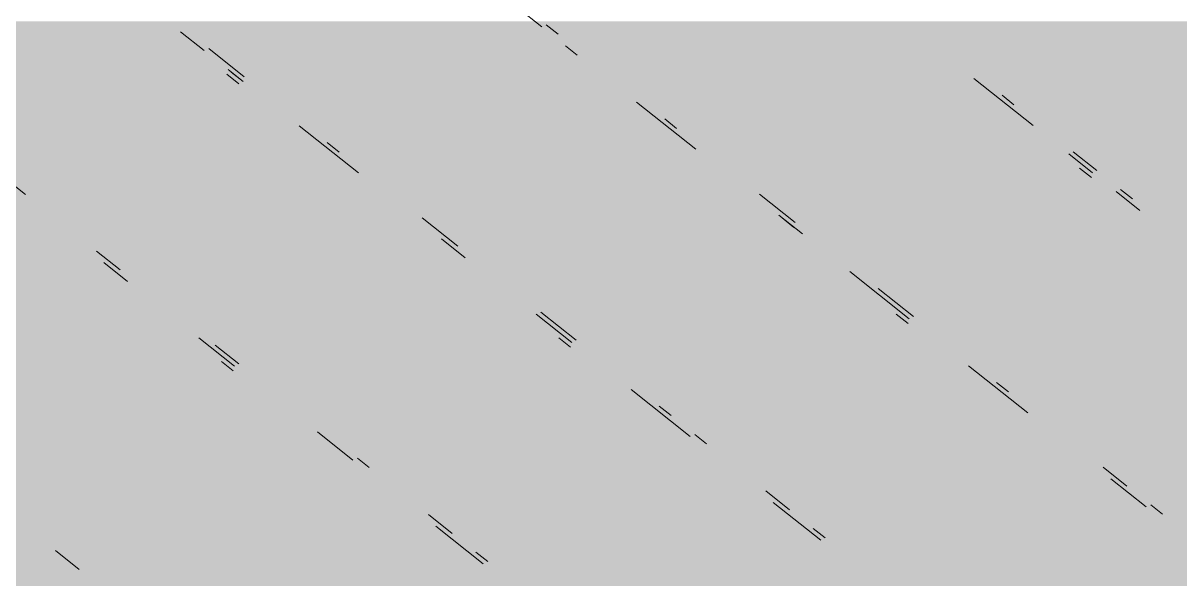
# Model space of a CAD drawing. Header units: millimetres. Extents: x 5 to 1315, y 5 to 292.
# Drawn here: x 1186.438 to 1189.677, y 98.889 to 100.444 of the extents above; entities that cross this region are included whole.
import ezdxf

# ---------------------------------------------------------------- set-up
doc = ezdxf.new("R2010")
doc.units = ezdxf.units.MM
doc.layers.add('EXISTING', color=7, linetype='Continuous')
doc.layers.add('IMAGES', color=7, linetype='Continuous')

# ---------------------------------------------------------------- blocks, each defined once
blk = doc.blocks.new('SHEET_03')
at = {"layer": 'EXISTING', "color": 250, "lineweight": 9}
for p, q in [((287.8234, 100.4862), (287.8898, 100.4335)), ((286.8785, 100.4199), (286.9449, 100.3672)), ((287.9355, 100.4131), (287.9023, 100.4394)), ((287.057, 100.2941), (286.9574, 100.3731)), ((287.9562, 100.3808), (287.9894, 100.3545)), ((287.0413, 100.2746), (287.0082, 100.3009)), ((287.0113, 100.3146), (287.0445, 100.2882)), ((287.0538, 100.2805), (287.0206, 100.3068)), ((289.1002, 100.2891), (289.2662, 100.1574)), ((288.1553, 100.2228), (288.3213, 100.0911)), ((289.2123, 100.2159), (289.1791, 100.2423)), ((288.2674, 100.1497), (288.2342, 100.176)), ((287.2105, 100.1565), (287.3764, 100.0248)), ((287.3225, 100.0834), (287.2893, 100.1097)), ((289.3658, 100.0784), (289.4322, 100.0257)), ((289.4447, 100.0316), (289.3783, 100.0842)), ((286.4441, 99.9644), (286.3445, 100.0434)), ((289.429, 100.0121), (289.3958, 100.0384)), ((288.5994, 99.8863), (288.4998, 99.9653)), ((289.4986, 99.973), (289.565, 99.9203)), ((289.5411, 99.9389), (289.5079, 99.9653)), ((289.5442, 99.9526), (289.511, 99.9789)), ((287.6545, 99.82), (287.5549, 99.899)), ((288.5537, 99.9067), (288.6201, 99.8541)), ((288.5962, 99.8726), (288.563, 99.899)), ((287.6088, 99.8405), (287.6752, 99.7878)), ((286.7096, 99.7537), (286.6432, 99.8064)), ((286.6639, 99.7742), (286.7303, 99.7215)), ((288.7529, 99.7487), (288.9188, 99.617)), ((288.9313, 99.6229), (288.8317, 99.7019)), ((287.8744, 99.6298), (287.974, 99.5507)), ((287.9864, 99.5566), (287.8869, 99.6356)), ((288.9157, 99.6034), (288.8825, 99.6297)), ((286.9295, 99.5635), (287.0291, 99.4845)), ((287.0416, 99.4903), (286.9752, 99.543)), ((287.9708, 99.5371), (287.9376, 99.5635)), ((287.0259, 99.4708), (286.9928, 99.4972)), ((289.0848, 99.4853), (289.2508, 99.3536)), ((288.1399, 99.419), (288.3059, 99.2873)), ((289.1969, 99.4122), (289.1637, 99.4385)), ((288.252, 99.3459), (288.2188, 99.3722)), ((287.2615, 99.3001), (287.361, 99.2211)), ((288.3516, 99.2669), (288.3184, 99.2932)), ((287.4067, 99.2006), (287.3735, 99.2269)), ((289.5288, 99.1488), (289.4625, 99.2015)), ((289.4832, 99.1693), (289.5827, 99.0902)), ((288.584, 99.0825), (288.5176, 99.1352)), ((288.5383, 99.103), (288.6711, 98.9976)), ((289.6284, 99.0698), (289.5952, 99.0961)), ((287.6391, 99.0162), (287.5727, 99.0689)), ((287.5934, 99.0367), (287.7262, 98.9313)), ((288.6836, 99.0035), (288.6504, 99.0298)), ((286.5283, 98.9683), (286.5947, 98.9156)), ((287.7387, 98.9372), (287.7055, 98.9635))]:
    blk.add_line(p, q, dxfattribs=at)
at = {"layer": 'IMAGES', "color": 7}
for points in [[(286.1545, 100.3524), (286.7327, 100.3524), (286.1545, 100.4488), (286.7327, 100.4488)], [(286.7327, 100.3524), (286.8291, 100.3524), (286.7327, 100.4488), (286.8291, 100.4488)], [(286.8291, 100.3524), (287.0218, 100.3524), (286.8291, 100.4488), (287.0218, 100.4488)], [(287.0218, 100.3524), (287.6964, 100.3524), (287.0218, 100.4488), (287.6964, 100.4488)], [(287.6964, 100.3524), (287.7927, 100.3524), (287.6964, 100.4488), (287.7927, 100.4488)], [(287.7927, 100.3524), (287.8891, 100.3524), (287.7927, 100.4488), (287.8891, 100.4488)], [(287.8891, 100.3524), (287.9855, 100.3524), (287.8891, 100.4488), (287.9855, 100.4488)], [(287.9855, 100.3524), (288.0818, 100.3524), (287.9855, 100.4488), (288.0818, 100.4488)], [(288.0818, 100.3524), (288.1782, 100.3524), (288.0818, 100.4488), (288.1782, 100.4488)], [(288.1782, 100.3524), (288.8527, 100.3524), (288.1782, 100.4488), (288.8527, 100.4488)], [(288.8527, 100.3524), (288.9491, 100.3524), (288.8527, 100.4488), (288.9491, 100.4488)], [(288.9491, 100.3524), (289.0455, 100.3524), (288.9491, 100.4488), (289.0455, 100.4488)], [(289.0455, 100.3524), (289.1418, 100.3524), (289.0455, 100.4488), (289.1418, 100.4488)], [(289.1418, 100.3524), (289.72, 100.3524), (289.1418, 100.4488), (289.72, 100.4488)], [(286.2509, 100.256), (286.9255, 100.256), (286.2509, 100.3524), (286.9255, 100.3524)], [(286.9255, 100.256), (287.1182, 100.256), (286.9255, 100.3524), (287.1182, 100.3524)], [(287.1182, 100.256), (287.2145, 100.256), (287.1182, 100.3524), (287.2145, 100.3524)], [(287.2145, 100.256), (287.3109, 100.256), (287.2145, 100.3524), (287.3109, 100.3524)], [(287.3109, 100.256), (287.7927, 100.256), (287.3109, 100.3524), (287.7927, 100.3524)], [(287.7927, 100.256), (287.8891, 100.256), (287.7927, 100.3524), (287.8891, 100.3524)], [(287.8891, 100.256), (287.9855, 100.256), (287.8891, 100.3524), (287.9855, 100.3524)], [(287.9855, 100.256), (288.1782, 100.256), (287.9855, 100.3524), (288.1782, 100.3524)], [(288.1782, 100.256), (288.2745, 100.256), (288.1782, 100.3524), (288.2745, 100.3524)], [(288.2745, 100.256), (288.3709, 100.256), (288.2745, 100.3524), (288.3709, 100.3524)], [(288.3709, 100.256), (288.8527, 100.256), (288.3709, 100.3524), (288.8527, 100.3524)], [(288.8527, 100.256), (288.9491, 100.256), (288.8527, 100.3524), (288.9491, 100.3524)], [(288.9491, 100.256), (289.0455, 100.256), (288.9491, 100.3524), (289.0455, 100.3524)], [(289.0455, 100.256), (289.1418, 100.256), (289.0455, 100.3524), (289.1418, 100.3524)], [(289.1418, 100.256), (289.2382, 100.256), (289.1418, 100.3524), (289.2382, 100.3524)], [(289.2382, 100.256), (289.3345, 100.256), (289.2382, 100.3524), (289.3345, 100.3524)], [(289.3345, 100.256), (289.9127, 100.256), (289.3345, 100.3524), (289.9127, 100.3524)], [(286.3473, 100.1596), (286.4436, 100.1596), (286.3473, 100.256), (286.4436, 100.256)], [(286.4436, 100.1596), (286.9255, 100.1596), (286.4436, 100.256), (286.9255, 100.256)], [(286.9255, 100.1596), (287.0218, 100.1596), (286.9255, 100.256), (287.0218, 100.256)], [(287.0218, 100.1596), (287.1182, 100.1596), (287.0218, 100.256), (287.1182, 100.256)], [(287.1182, 100.1596), (287.3109, 100.1596), (287.1182, 100.256), (287.3109, 100.256)], [(287.3109, 100.1596), (287.4073, 100.1596), (287.3109, 100.256), (287.4073, 100.256)], [(287.4073, 100.1596), (287.8891, 100.1596), (287.4073, 100.256), (287.8891, 100.256)], [(287.8891, 100.1596), (287.9855, 100.1596), (287.8891, 100.256), (287.9855, 100.256)], [(287.9855, 100.1596), (288.0818, 100.1596), (287.9855, 100.256), (288.0818, 100.256)], [(288.0818, 100.1596), (288.2745, 100.1596), (288.0818, 100.256), (288.2745, 100.256)], [(288.2745, 100.1596), (288.3709, 100.1596), (288.2745, 100.256), (288.3709, 100.256)], [(288.3709, 100.1596), (288.9491, 100.1596), (288.3709, 100.256), (288.9491, 100.256)], [(288.9491, 100.1596), (289.0455, 100.1596), (288.9491, 100.256), (289.0455, 100.256)], [(289.0455, 100.1596), (289.1418, 100.1596), (289.0455, 100.256), (289.1418, 100.256)], [(289.1418, 100.1596), (289.3345, 100.1596), (289.1418, 100.256), (289.3345, 100.256)], [(289.3345, 100.1596), (289.4309, 100.1596), (289.3345, 100.256), (289.4309, 100.256)], [(289.4309, 100.1596), (289.5273, 100.1596), (289.4309, 100.256), (289.5273, 100.256)], [(289.5273, 100.1596), (290.1055, 100.1596), (289.5273, 100.256), (290.1055, 100.256)], [(286.3473, 100.0632), (286.4436, 100.0632), (286.3473, 100.1596), (286.4436, 100.1596)], [(286.4436, 100.0632), (286.54, 100.0632), (286.4436, 100.1596), (286.54, 100.1596)], [(286.54, 100.0632), (287.0218, 100.0632), (286.54, 100.1596), (287.0218, 100.1596)], [(287.0218, 100.0632), (287.1182, 100.0632), (287.0218, 100.1596), (287.1182, 100.1596)], [(287.1182, 100.0632), (287.2145, 100.0632), (287.1182, 100.1596), (287.2145, 100.1596)], [(287.2145, 100.0632), (287.4073, 100.0632), (287.2145, 100.1596), (287.4073, 100.1596)], [(287.4073, 100.0632), (287.5036, 100.0632), (287.4073, 100.1596), (287.5036, 100.1596)], [(287.5036, 100.0632), (288.0818, 100.0632), (287.5036, 100.1596), (288.0818, 100.1596)], [(288.0818, 100.0632), (288.1782, 100.0632), (288.0818, 100.1596), (288.1782, 100.1596)], [(288.1782, 100.0632), (288.3709, 100.0632), (288.1782, 100.1596), (288.3709, 100.1596)], [(288.3709, 100.0632), (288.4673, 100.0632), (288.3709, 100.1596), (288.4673, 100.1596)], [(288.4673, 100.0632), (288.5636, 100.0632), (288.4673, 100.1596), (288.5636, 100.1596)], [(288.5636, 100.0632), (289.0455, 100.0632), (288.5636, 100.1596), (289.0455, 100.1596)], [(289.0455, 100.0632), (289.1418, 100.0632), (289.0455, 100.1596), (289.1418, 100.1596)], [(289.1418, 100.0632), (289.2382, 100.0632), (289.1418, 100.1596), (289.2382, 100.1596)], [(289.2382, 100.0632), (289.4309, 100.0632), (289.2382, 100.1596), (289.4309, 100.1596)], [(289.4309, 100.0632), (289.5273, 100.0632), (289.4309, 100.1596), (289.5273, 100.1596)], [(289.5273, 100.0632), (289.6236, 100.0632), (289.5273, 100.1596), (289.6236, 100.1596)], [(289.6236, 100.0632), (290.1055, 100.0632), (289.6236, 100.1596), (290.1055, 100.1596)], [(286.2509, 99.9668), (286.4436, 99.9668), (286.2509, 100.0632), (286.4436, 100.0632)], [(286.4436, 99.9668), (286.54, 99.9668), (286.4436, 100.0632), (286.54, 100.0632)], [(286.54, 99.9668), (286.6364, 99.9668), (286.54, 100.0632), (286.6364, 100.0632)], [(286.6364, 99.9668), (287.1182, 99.9668), (286.6364, 100.0632), (287.1182, 100.0632)], [(287.1182, 99.9668), (287.2145, 99.9668), (287.1182, 100.0632), (287.2145, 100.0632)], [(287.2145, 99.9668), (287.3109, 99.9668), (287.2145, 100.0632), (287.3109, 100.0632)], [(287.3109, 99.9668), (287.5036, 99.9668), (287.3109, 100.0632), (287.5036, 100.0632)], [(287.5036, 99.9668), (287.6, 99.9668), (287.5036, 100.0632), (287.6, 100.0632)], [(287.6, 99.9668), (287.6964, 99.9668), (287.6, 100.0632), (287.6964, 100.0632)], [(287.6964, 99.9668), (288.2745, 99.9668), (287.6964, 100.0632), (288.2745, 100.0632)], [(288.2745, 99.9668), (288.3709, 99.9668), (288.2745, 100.0632), (288.3709, 100.0632)], [(288.3709, 99.9668), (288.5636, 99.9668), (288.3709, 100.0632), (288.5636, 100.0632)], [(288.5636, 99.9668), (288.66, 99.9668), (288.5636, 100.0632), (288.66, 100.0632)], [(288.66, 99.9668), (289.1418, 99.9668), (288.66, 100.0632), (289.1418, 100.0632)], [(289.1418, 99.9668), (289.2382, 99.9668), (289.1418, 100.0632), (289.2382, 100.0632)], [(289.2382, 99.9668), (289.3345, 99.9668), (289.2382, 100.0632), (289.3345, 100.0632)], [(289.3345, 99.9668), (289.5273, 99.9668), (289.3345, 100.0632), (289.5273, 100.0632)], [(289.5273, 99.9668), (289.6236, 99.9668), (289.5273, 100.0632), (289.6236, 100.0632)], [(289.6236, 99.9668), (289.72, 99.9668), (289.6236, 100.0632), (289.72, 100.0632)], [(286.3473, 99.8704), (286.54, 99.8704), (286.3473, 99.9668), (286.54, 99.9668)], [(286.54, 99.8704), (286.6364, 99.8704), (286.54, 99.9668), (286.6364, 99.9668)], [(286.6364, 99.8704), (286.7327, 99.8704), (286.6364, 99.9668), (286.7327, 99.9668)], [(286.7327, 99.8704), (287.2145, 99.8704), (286.7327, 99.9668), (287.2145, 99.9668)], [(287.2145, 99.8704), (287.3109, 99.8704), (287.2145, 99.9668), (287.3109, 99.9668)], [(287.3109, 99.8704), (287.4073, 99.8704), (287.3109, 99.9668), (287.4073, 99.9668)], [(287.4073, 99.8704), (287.6, 99.8704), (287.4073, 99.9668), (287.6, 99.9668)], [(287.6, 99.8704), (287.6964, 99.8704), (287.6, 99.9668), (287.6964, 99.9668)], [(287.6964, 99.8704), (287.7927, 99.8704), (287.6964, 99.9668), (287.7927, 99.9668)], [(287.7927, 99.8704), (288.2745, 99.8704), (287.7927, 99.9668), (288.2745, 99.9668)], [(288.2745, 99.8704), (288.3709, 99.8704), (288.2745, 99.9668), (288.3709, 99.9668)], [(288.3709, 99.8704), (288.4673, 99.8704), (288.3709, 99.9668), (288.4673, 99.9668)], [(288.4673, 99.8704), (288.66, 99.8704), (288.4673, 99.9668), (288.66, 99.9668)], [(288.66, 99.8704), (288.7564, 99.8704), (288.66, 99.9668), (288.7564, 99.9668)], [(288.7564, 99.8704), (288.8527, 99.8704), (288.7564, 99.9668), (288.8527, 99.9668)], [(288.8527, 99.8704), (289.3345, 99.8704), (288.8527, 99.9668), (289.3345, 99.9668)], [(289.3345, 99.8704), (289.4309, 99.8704), (289.3345, 99.9668), (289.4309, 99.9668)], [(289.4309, 99.8704), (289.5273, 99.8704), (289.4309, 99.9668), (289.5273, 99.9668)], [(289.5273, 99.774), (289.72, 99.774), (289.5273, 99.9668), (289.72, 99.9668)], [(286.3473, 99.774), (286.4436, 99.774), (286.3473, 99.8704), (286.4436, 99.8704)], [(286.4436, 99.774), (286.54, 99.774), (286.4436, 99.8704), (286.54, 99.8704)], [(286.54, 99.774), (286.7327, 99.774), (286.54, 99.8704), (286.7327, 99.8704)], [(286.7327, 99.774), (286.8291, 99.774), (286.7327, 99.8704), (286.8291, 99.8704)], [(286.8291, 99.774), (287.4073, 99.774), (286.8291, 99.8704), (287.4073, 99.8704)], [(287.4073, 99.774), (287.5036, 99.774), (287.4073, 99.8704), (287.5036, 99.8704)], [(287.5036, 99.774), (287.6964, 99.774), (287.5036, 99.8704), (287.6964, 99.8704)], [(287.6964, 99.774), (287.7927, 99.774), (287.6964, 99.8704), (287.7927, 99.8704)], [(287.7927, 99.774), (287.8891, 99.774), (287.7927, 99.8704), (287.8891, 99.8704)], [(287.8891, 99.774), (288.3709, 99.774), (287.8891, 99.8704), (288.3709, 99.8704)], [(288.3709, 99.774), (288.4673, 99.774), (288.3709, 99.8704), (288.4673, 99.8704)], [(288.4673, 99.774), (288.5636, 99.774), (288.4673, 99.8704), (288.5636, 99.8704)], [(288.5636, 99.774), (288.66, 99.774), (288.5636, 99.8704), (288.66, 99.8704)], [(288.66, 99.774), (288.7564, 99.774), (288.66, 99.8704), (288.7564, 99.8704)], [(288.7564, 99.774), (288.8527, 99.774), (288.7564, 99.8704), (288.8527, 99.8704)], [(288.8527, 99.774), (288.9491, 99.774), (288.8527, 99.8704), (288.9491, 99.8704)], [(288.9491, 99.774), (289.5273, 99.774), (288.9491, 99.8704), (289.5273, 99.8704)], [(286.0582, 99.6776), (286.4436, 99.6776), (286.0582, 99.774), (286.4436, 99.774)], [(286.4436, 99.6776), (286.54, 99.6776), (286.4436, 99.774), (286.54, 99.774)], [(286.54, 99.6776), (286.6364, 99.6776), (286.54, 99.774), (286.6364, 99.774)], [(286.6364, 99.6776), (286.8291, 99.6776), (286.6364, 99.774), (286.8291, 99.774)], [(286.8291, 99.6776), (287.5036, 99.6776), (286.8291, 99.774), (287.5036, 99.774)], [(287.5036, 99.6776), (287.6, 99.6776), (287.5036, 99.774), (287.6, 99.774)], [(287.6, 99.6776), (287.7927, 99.6776), (287.6, 99.774), (287.7927, 99.774)], [(287.7927, 99.6776), (287.8891, 99.6776), (287.7927, 99.774), (287.8891, 99.774)], [(287.8891, 99.6776), (287.9855, 99.6776), (287.8891, 99.774), (287.9855, 99.774)], [(287.9855, 99.6776), (288.4673, 99.6776), (287.9855, 99.774), (288.4673, 99.774)], [(288.4673, 99.6776), (288.66, 99.6776), (288.4673, 99.774), (288.66, 99.774)], [(288.66, 99.6776), (288.7564, 99.6776), (288.66, 99.774), (288.7564, 99.774)], [(288.7564, 99.6776), (288.8527, 99.6776), (288.7564, 99.774), (288.8527, 99.774)], [(288.8527, 99.6776), (288.9491, 99.6776), (288.8527, 99.774), (288.9491, 99.774)], [(288.9491, 99.6776), (289.0455, 99.6776), (288.9491, 99.774), (289.0455, 99.774)], [(289.0455, 99.6776), (289.5273, 99.6776), (289.0455, 99.774), (289.5273, 99.774)], [(289.5273, 99.6776), (289.6236, 99.6776), (289.5273, 99.774), (289.6236, 99.774)], [(289.6236, 99.6776), (289.72, 99.6776), (289.6236, 99.774), (289.72, 99.774)], [(286.1545, 99.5812), (286.54, 99.5812), (286.1545, 99.6776), (286.54, 99.6776)], [(286.54, 99.5812), (286.6364, 99.5812), (286.54, 99.6776), (286.6364, 99.6776)], [(286.6364, 99.5812), (286.7327, 99.5812), (286.6364, 99.6776), (286.7327, 99.6776)], [(286.7327, 99.5812), (286.9255, 99.5812), (286.7327, 99.6776), (286.9255, 99.6776)], [(286.9255, 99.5812), (287.1182, 99.5812), (286.9255, 99.6776), (287.1182, 99.6776)], [(287.1182, 99.5812), (287.6, 99.5812), (287.1182, 99.6776), (287.6, 99.6776)], [(287.6, 99.5812), (287.6964, 99.5812), (287.6, 99.6776), (287.6964, 99.6776)], [(287.6964, 99.5812), (287.7927, 99.5812), (287.6964, 99.6776), (287.7927, 99.6776)], [(287.7927, 99.5812), (287.9855, 99.5812), (287.7927, 99.6776), (287.9855, 99.6776)], [(287.9855, 99.5812), (288.0818, 99.5812), (287.9855, 99.6776), (288.0818, 99.6776)], [(288.0818, 99.5812), (288.7564, 99.5812), (288.0818, 99.6776), (288.7564, 99.6776)], [(288.7564, 99.5812), (288.8527, 99.5812), (288.7564, 99.6776), (288.8527, 99.6776)], [(288.8527, 99.5812), (288.9491, 99.5812), (288.8527, 99.6776), (288.9491, 99.6776)], [(288.9491, 99.5812), (289.0455, 99.5812), (288.9491, 99.6776), (289.0455, 99.6776)], [(289.0455, 99.5812), (289.1418, 99.5812), (289.0455, 99.6776), (289.1418, 99.6776)], [(289.1418, 99.5812), (289.6236, 99.5812), (289.1418, 99.6776), (289.6236, 99.6776)], [(289.6236, 99.5812), (289.72, 99.5812), (289.6236, 99.6776), (289.72, 99.6776)], [(286.1545, 99.4848), (286.7327, 99.4848), (286.1545, 99.5812), (286.7327, 99.5812)], [(286.7327, 99.4848), (286.8291, 99.4848), (286.7327, 99.5812), (286.8291, 99.5812)], [(286.8291, 99.4848), (286.9255, 99.4848), (286.8291, 99.5812), (286.9255, 99.5812)], [(286.9255, 99.4848), (287.1182, 99.4848), (286.9255, 99.5812), (287.1182, 99.5812)], [(287.1182, 99.4848), (287.2145, 99.4848), (287.1182, 99.5812), (287.2145, 99.5812)], [(287.2145, 99.4848), (287.8891, 99.4848), (287.2145, 99.5812), (287.8891, 99.5812)], [(287.8891, 99.4848), (288.0818, 99.4848), (287.8891, 99.5812), (288.0818, 99.5812)], [(288.0818, 99.4848), (288.1782, 99.4848), (288.0818, 99.5812), (288.1782, 99.5812)], [(288.1782, 99.4848), (288.7564, 99.4848), (288.1782, 99.5812), (288.7564, 99.5812)], [(288.7564, 99.4848), (288.8527, 99.4848), (288.7564, 99.5812), (288.8527, 99.5812)], [(288.8527, 99.4848), (288.9491, 99.4848), (288.8527, 99.5812), (288.9491, 99.5812)], [(288.9491, 99.4848), (289.0455, 99.4848), (288.9491, 99.5812), (289.0455, 99.5812)], [(289.0455, 99.4848), (289.1418, 99.4848), (289.0455, 99.5812), (289.1418, 99.5812)], [(289.1418, 99.4848), (289.2382, 99.4848), (289.1418, 99.5812), (289.2382, 99.5812)], [(289.2382, 99.4848), (289.8164, 99.4848), (289.2382, 99.5812), (289.8164, 99.5812)], [(286.3473, 99.3884), (286.8291, 99.3884), (286.3473, 99.4848), (286.8291, 99.4848)], [(286.8291, 99.3884), (286.9255, 99.3884), (286.8291, 99.4848), (286.9255, 99.4848)], [(286.9255, 99.3884), (287.0218, 99.3884), (286.9255, 99.4848), (287.0218, 99.4848)], [(287.0218, 99.3884), (287.1182, 99.3884), (287.0218, 99.4848), (287.1182, 99.4848)], [(287.1182, 99.3884), (287.2145, 99.3884), (287.1182, 99.4848), (287.2145, 99.4848)], [(287.2145, 99.3884), (287.3109, 99.3884), (287.2145, 99.4848), (287.3109, 99.4848)], [(287.3109, 99.3884), (287.8891, 99.3884), (287.3109, 99.4848), (287.8891, 99.4848)], [(287.8891, 99.3884), (287.9855, 99.3884), (287.8891, 99.4848), (287.9855, 99.4848)], [(287.9855, 99.3884), (288.0818, 99.3884), (287.9855, 99.4848), (288.0818, 99.4848)], [(288.0818, 99.3884), (288.1782, 99.3884), (288.0818, 99.4848), (288.1782, 99.4848)], [(288.1782, 99.3884), (288.2745, 99.3884), (288.1782, 99.4848), (288.2745, 99.4848)], [(288.2745, 99.3884), (288.3709, 99.3884), (288.2745, 99.4848), (288.3709, 99.4848)], [(288.3709, 99.3884), (288.8527, 99.3884), (288.3709, 99.4848), (288.8527, 99.4848)], [(288.8527, 99.3884), (288.9491, 99.3884), (288.8527, 99.4848), (288.9491, 99.4848)], [(288.9491, 99.3884), (289.0455, 99.3884), (288.9491, 99.4848), (289.0455, 99.4848)], [(289.0455, 99.3884), (289.2382, 99.3884), (289.0455, 99.4848), (289.2382, 99.4848)], [(289.2382, 99.3884), (289.3345, 99.3884), (289.2382, 99.4848), (289.3345, 99.4848)], [(289.3345, 99.3884), (289.4309, 99.3884), (289.3345, 99.4848), (289.4309, 99.4848)], [(289.4309, 99.3884), (289.9127, 99.3884), (289.4309, 99.4848), (289.9127, 99.4848)], [(286.3473, 99.292), (286.54, 99.292), (286.3473, 99.3884), (286.54, 99.3884)], [(286.54, 99.292), (286.9255, 99.292), (286.54, 99.3884), (286.9255, 99.3884)], [(286.9255, 99.292), (287.0218, 99.292), (286.9255, 99.3884), (287.0218, 99.3884)], [(287.0218, 99.292), (287.1182, 99.292), (287.0218, 99.3884), (287.1182, 99.3884)], [(287.1182, 99.292), (287.3109, 99.292), (287.1182, 99.3884), (287.3109, 99.3884)], [(287.3109, 99.292), (287.4073, 99.292), (287.3109, 99.3884), (287.4073, 99.3884)], [(287.4073, 99.292), (287.5036, 99.292), (287.4073, 99.3884), (287.5036, 99.3884)], [(287.5036, 99.292), (287.9855, 99.292), (287.5036, 99.3884), (287.9855, 99.3884)], [(287.9855, 99.292), (288.0818, 99.292), (287.9855, 99.3884), (288.0818, 99.3884)], [(288.0818, 99.292), (288.1782, 99.292), (288.0818, 99.3884), (288.1782, 99.3884)], [(288.1782, 99.292), (288.3709, 99.292), (288.1782, 99.3884), (288.3709, 99.3884)], [(288.3709, 99.292), (288.4673, 99.292), (288.3709, 99.3884), (288.4673, 99.3884)], [(288.4673, 99.292), (289.0455, 99.292), (288.4673, 99.3884), (289.0455, 99.3884)], [(289.0455, 99.292), (289.1418, 99.292), (289.0455, 99.3884), (289.1418, 99.3884)], [(289.1418, 99.292), (289.3345, 99.292), (289.1418, 99.3884), (289.3345, 99.3884)], [(289.3345, 99.292), (289.4309, 99.292), (289.3345, 99.3884), (289.4309, 99.3884)], [(289.4309, 99.292), (289.5273, 99.292), (289.4309, 99.3884), (289.5273, 99.3884)], [(289.5273, 99.292), (290.0091, 99.292), (289.5273, 99.3884), (290.0091, 99.3884)], [(286.3473, 99.1956), (286.4436, 99.1956), (286.3473, 99.292), (286.4436, 99.292)], [(286.4436, 99.1956), (286.54, 99.1956), (286.4436, 99.292), (286.54, 99.292)], [(286.54, 99.1956), (286.6364, 99.1956), (286.54, 99.292), (286.6364, 99.292)], [(286.6364, 99.1956), (287.1182, 99.1956), (286.6364, 99.292), (287.1182, 99.292)], [(287.1182, 99.1956), (287.2145, 99.1956), (287.1182, 99.292), (287.2145, 99.292)], [(287.2145, 99.1956), (287.4073, 99.1956), (287.2145, 99.292), (287.4073, 99.292)], [(287.4073, 99.1956), (287.5036, 99.1956), (287.4073, 99.292), (287.5036, 99.292)], [(287.5036, 99.1956), (287.6, 99.1956), (287.5036, 99.292), (287.6, 99.292)], [(287.6, 99.1956), (288.0818, 99.1956), (287.6, 99.292), (288.0818, 99.292)], [(288.0818, 99.1956), (288.1782, 99.1956), (288.0818, 99.292), (288.1782, 99.292)], [(288.1782, 99.1956), (288.2745, 99.1956), (288.1782, 99.292), (288.2745, 99.292)], [(288.2745, 99.1956), (288.4673, 99.1956), (288.2745, 99.292), (288.4673, 99.292)], [(288.4673, 99.1956), (288.5636, 99.1956), (288.4673, 99.292), (288.5636, 99.292)], [(288.5636, 99.1956), (288.66, 99.1956), (288.5636, 99.292), (288.66, 99.292)], [(288.66, 99.1956), (289.1418, 99.1956), (288.66, 99.292), (289.1418, 99.292)], [(289.1418, 99.1956), (289.2382, 99.1956), (289.1418, 99.292), (289.2382, 99.292)], [(289.2382, 99.1956), (289.3345, 99.1956), (289.2382, 99.292), (289.3345, 99.292)], [(289.3345, 99.1956), (289.5273, 99.1956), (289.3345, 99.292), (289.5273, 99.292)], [(289.5273, 99.1956), (290.1055, 99.1956), (289.5273, 99.292), (290.1055, 99.292)], [(286.3473, 99.0992), (286.4436, 99.0992), (286.3473, 99.1956), (286.4436, 99.1956)], [(286.4436, 99.0992), (286.54, 99.0992), (286.4436, 99.1956), (286.54, 99.1956)], [(286.54, 99.0992), (286.6364, 99.0992), (286.54, 99.1956), (286.6364, 99.1956)], [(286.6364, 99.0992), (286.7327, 99.0992), (286.6364, 99.1956), (286.7327, 99.1956)], [(286.7327, 99.0992), (287.2145, 99.0992), (286.7327, 99.1956), (287.2145, 99.1956)], [(287.2145, 99.0992), (287.3109, 99.0992), (287.2145, 99.1956), (287.3109, 99.1956)], [(287.3109, 99.0992), (287.4073, 99.0992), (287.3109, 99.1956), (287.4073, 99.1956)], [(287.4073, 99.0992), (287.5036, 99.0992), (287.4073, 99.1956), (287.5036, 99.1956)], [(287.5036, 99.0992), (287.6, 99.0992), (287.5036, 99.1956), (287.6, 99.1956)], [(287.6, 99.0992), (287.6964, 99.0992), (287.6, 99.1956), (287.6964, 99.1956)], [(287.6964, 99.0992), (288.2745, 99.0992), (287.6964, 99.1956), (288.2745, 99.1956)], [(288.2745, 99.0992), (288.3709, 99.0992), (288.2745, 99.1956), (288.3709, 99.1956)], [(288.3709, 99.0992), (288.4673, 99.0992), (288.3709, 99.1956), (288.4673, 99.1956)], [(288.4673, 99.0992), (288.5636, 99.0992), (288.4673, 99.1956), (288.5636, 99.1956)], [(288.5636, 99.0992), (288.66, 99.0992), (288.5636, 99.1956), (288.66, 99.1956)], [(288.66, 99.0992), (288.7564, 99.0992), (288.66, 99.1956), (288.7564, 99.1956)], [(288.7564, 99.0992), (289.3345, 99.0992), (288.7564, 99.1956), (289.3345, 99.1956)], [(289.3345, 99.0992), (289.4309, 99.0992), (289.3345, 99.1956), (289.4309, 99.1956)], [(289.4309, 99.0992), (289.6236, 99.0992), (289.4309, 99.1956), (289.6236, 99.1956)], [(289.6236, 99.0992), (290.2982, 99.0992), (289.6236, 99.1956), (290.2982, 99.1956)], [(286.3473, 99.0028), (286.4436, 99.0028), (286.3473, 99.0992), (286.4436, 99.0992)], [(286.4436, 99.0028), (286.6364, 99.0028), (286.4436, 99.0992), (286.6364, 99.0992)], [(286.6364, 99.0028), (286.7327, 99.0028), (286.6364, 99.0992), (286.7327, 99.0992)], [(286.7327, 99.0028), (286.8291, 99.0028), (286.7327, 99.0992), (286.8291, 99.0992)], [(286.8291, 99.0028), (286.9255, 99.0028), (286.8291, 99.0992), (286.9255, 99.0992)], [(286.9255, 99.0028), (287.3109, 99.0028), (286.9255, 99.0992), (287.3109, 99.0992)], [(287.3109, 99.0028), (287.4073, 99.0028), (287.3109, 99.0992), (287.4073, 99.0992)], [(287.4073, 99.0028), (287.5036, 99.0028), (287.4073, 99.0992), (287.5036, 99.0992)], [(287.5036, 99.0028), (287.6, 99.0028), (287.5036, 99.0992), (287.6, 99.0992)], [(287.6, 99.0028), (287.6964, 99.0028), (287.6, 99.0992), (287.6964, 99.0992)], [(287.6964, 99.0028), (288.3709, 99.0028), (287.6964, 99.0992), (288.3709, 99.0992)], [(288.3709, 99.0028), (288.4673, 99.0028), (288.3709, 99.0992), (288.4673, 99.0992)], [(288.4673, 99.0028), (288.5636, 99.0028), (288.4673, 99.0992), (288.5636, 99.0992)], [(288.5636, 99.0028), (288.66, 99.0028), (288.5636, 99.0992), (288.66, 99.0992)], [(288.66, 99.0028), (288.7564, 99.0028), (288.66, 99.0992), (288.7564, 99.0992)], [(288.7564, 99.0028), (288.8527, 99.0028), (288.7564, 99.0992), (288.8527, 99.0992)], [(288.8527, 99.0028), (289.5273, 99.0028), (288.8527, 99.0992), (289.5273, 99.0992)], [(289.5273, 99.0028), (289.72, 99.0028), (289.5273, 99.0992), (289.72, 99.0992)], [(286.3473, 98.9064), (286.4436, 98.9064), (286.3473, 99.0028), (286.4436, 99.0028)], [(286.4436, 98.9064), (286.54, 98.9064), (286.4436, 99.0028), (286.54, 99.0028)], [(286.54, 98.9064), (286.6364, 98.9064), (286.54, 99.0028), (286.6364, 99.0028)], [(286.6364, 98.9064), (286.7327, 98.9064), (286.6364, 99.0028), (286.7327, 99.0028)], [(286.7327, 98.9064), (286.8291, 98.9064), (286.7327, 99.0028), (286.8291, 99.0028)], [(286.8291, 98.9064), (287.0218, 98.9064), (286.8291, 99.0028), (287.0218, 99.0028)], [(287.0218, 98.9064), (287.4073, 98.9064), (287.0218, 99.0028), (287.4073, 99.0028)], [(287.4073, 98.9064), (287.5036, 98.9064), (287.4073, 99.0028), (287.5036, 99.0028)], [(287.5036, 98.9064), (287.6, 98.9064), (287.5036, 99.0028), (287.6, 99.0028)], [(287.6, 98.9064), (287.7927, 98.9064), (287.6, 99.0028), (287.7927, 99.0028)], [(287.7927, 98.9064), (287.8891, 98.9064), (287.7927, 99.0028), (287.8891, 99.0028)], [(287.8891, 98.9064), (288.4673, 98.9064), (287.8891, 99.0028), (288.4673, 99.0028)], [(288.4673, 98.9064), (288.5636, 98.9064), (288.4673, 99.0028), (288.5636, 99.0028)], [(288.5636, 98.9064), (288.66, 98.9064), (288.5636, 99.0028), (288.66, 99.0028)], [(288.66, 98.9064), (288.7564, 98.9064), (288.66, 99.0028), (288.7564, 99.0028)], [(288.7564, 98.9064), (288.8527, 98.9064), (288.7564, 99.0028), (288.8527, 99.0028)], [(288.8527, 98.9064), (288.9491, 98.9064), (288.8527, 99.0028), (288.9491, 99.0028)], [(288.9491, 98.9064), (289.5273, 98.9064), (288.9491, 99.0028), (289.5273, 99.0028)], [(289.5273, 98.9064), (289.6236, 98.9064), (289.5273, 99.0028), (289.6236, 99.0028)], [(289.6236, 98.9064), (289.72, 98.9064), (289.6236, 99.0028), (289.72, 99.0028)], [(285.9618, 98.81), (286.4436, 98.81), (285.9618, 98.9064), (286.4436, 98.9064)], [(286.4436, 98.81), (286.54, 98.81), (286.4436, 98.9064), (286.54, 98.9064)], [(286.54, 98.81), (286.6364, 98.81), (286.54, 98.9064), (286.6364, 98.9064)], [(286.6364, 98.81), (286.8291, 98.81), (286.6364, 98.9064), (286.8291, 98.9064)], [(286.8291, 98.81), (287.0218, 98.81), (286.8291, 98.9064), (287.0218, 98.9064)], [(287.0218, 98.81), (287.1182, 98.81), (287.0218, 98.9064), (287.1182, 98.9064)], [(287.1182, 98.81), (287.2145, 98.81), (287.1182, 98.9064), (287.2145, 98.9064)], [(287.2145, 98.81), (287.6, 98.81), (287.2145, 98.9064), (287.6, 98.9064)], [(287.6, 98.81), (287.6964, 98.81), (287.6, 98.9064), (287.6964, 98.9064)], [(287.6964, 98.81), (287.7927, 98.81), (287.6964, 98.9064), (287.7927, 98.9064)], [(287.7927, 98.81), (287.9855, 98.81), (287.7927, 98.9064), (287.9855, 98.9064)], [(287.9855, 98.81), (288.0818, 98.81), (287.9855, 98.9064), (288.0818, 98.9064)], [(288.0818, 98.81), (288.5636, 98.81), (288.0818, 98.9064), (288.5636, 98.9064)], [(288.5636, 98.81), (288.66, 98.81), (288.5636, 98.9064), (288.66, 98.9064)], [(288.66, 98.81), (288.7564, 98.81), (288.66, 98.9064), (288.7564, 98.9064)], [(288.7564, 98.81), (288.8527, 98.81), (288.7564, 98.9064), (288.8527, 98.9064)], [(288.8527, 98.81), (288.9491, 98.81), (288.8527, 98.9064), (288.9491, 98.9064)], [(288.9491, 98.81), (289.0455, 98.81), (288.9491, 98.9064), (289.0455, 98.9064)], [(289.0455, 98.81), (289.1418, 98.81), (289.0455, 98.9064), (289.1418, 98.9064)], [(289.1418, 98.81), (289.6236, 98.81), (289.1418, 98.9064), (289.6236, 98.9064)], [(289.6236, 98.81), (289.72, 98.81), (289.6236, 98.9064), (289.72, 98.9064)]]:
    blk.add_solid(points, dxfattribs=at)

msp = doc.modelspace()

# ---------------------------------------------------------------- block references
msp.add_blockref('SHEET_03', (900, 0))

doc.saveas('drawing.dxf')
